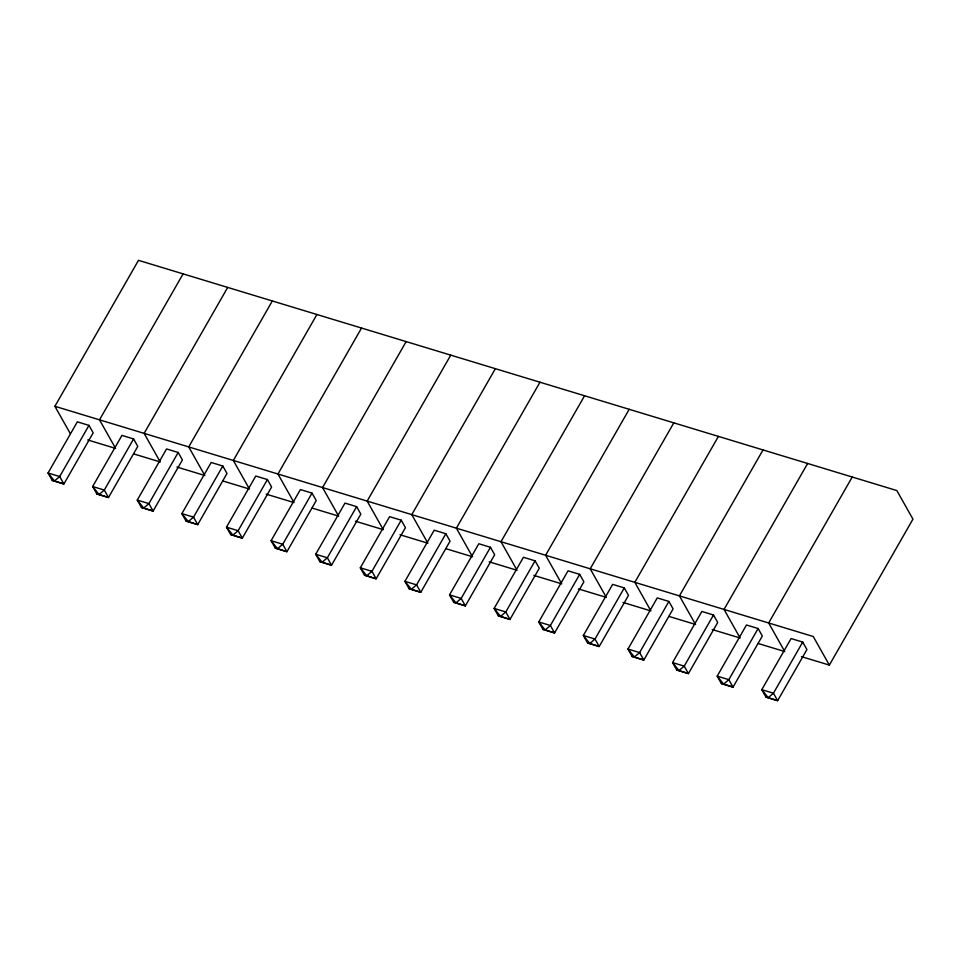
<?xml version="1.0" encoding="UTF-8"?>
<svg xmlns="http://www.w3.org/2000/svg" width="961" height="961" viewBox="0 0 961 961"><rect width="100%" height="100%" fill="white"/><g stroke="black" fill="none" stroke-linecap="round" stroke-linejoin="round"><path stroke-width="1.44" d="M70.273 433.567L54.897 406.287L138.492 260.335L896.853 490.566L912.95 519.144L829.355 665.096L801.474 656.639M88.977 425.387L59.69 476.524L54.477 480.98L52.254 480.452L48.05 472.992L77.336 421.855L88.977 425.387L93.181 432.846L63.894 483.984L52.254 480.452M183.107 273.873L99.512 419.837L115.608 448.415L87.727 439.946M133.591 438.937L104.305 490.062L99.079 494.519L96.857 493.99L92.664 486.53L121.939 435.393L133.591 438.937L137.783 446.385L108.497 497.522L96.857 493.99M227.709 287.411L144.126 433.375L160.223 461.953L133.735 453.916M178.193 452.475L148.907 503.612L143.694 508.057L141.471 507.528L137.267 500.08L166.553 448.943L178.193 452.475L182.398 459.935L153.111 511.072L141.471 507.528M272.323 300.961L188.728 446.913L204.825 475.503L176.944 467.034M222.808 466.013L193.521 517.15L188.296 521.607L186.074 521.078L181.881 513.618L211.168 462.481L222.808 466.013L227 473.473L197.726 524.61L186.074 521.078M316.926 314.499L233.343 460.463L249.44 489.041L222.952 481.005M267.41 479.563L238.124 530.7L232.91 535.145L230.688 534.616L226.484 527.157L255.77 476.031L267.41 479.563L271.615 487.023L242.328 538.148L230.688 534.616M361.54 328.049L277.945 474.001L294.042 502.591L266.161 494.122M312.025 493.101L282.738 544.238L277.513 548.695L275.302 548.166L271.098 540.707L300.385 489.569L312.025 493.101L316.229 500.561L286.943 551.698L275.302 548.166M406.155 341.587L322.56 487.551L338.656 516.129L312.169 508.093M356.627 506.651L327.353 557.776L322.127 562.233L319.905 561.704L315.701 554.245L344.987 503.108L356.627 506.651L360.831 514.111L331.545 565.236L319.905 561.704M450.757 355.126L367.162 501.089L383.271 529.667L355.39 521.21M401.242 520.189L371.955 571.327L366.742 575.771L364.519 575.243L360.315 567.795L389.601 516.658L401.242 520.189L405.446 527.649L376.159 578.786L364.519 575.243M495.371 368.676L411.776 514.628L427.873 543.217L399.992 534.748M445.856 533.727L416.569 584.865L411.344 589.321L409.122 588.793L404.929 581.333L434.204 530.196L445.856 533.727L450.048 541.187L420.762 592.324L409.122 588.793M539.974 382.214L456.391 528.178L472.488 556.755L446 548.719M490.458 547.277L461.172 598.415L455.958 602.859L453.736 602.331L449.532 594.871L478.818 543.746L490.458 547.277L494.663 554.737L465.376 605.874L453.736 602.331M584.588 395.764L500.993 541.716L516.357 568.996M535.073 560.816L505.786 611.953L500.561 616.409L498.339 615.881L494.146 608.421L523.433 557.284L535.073 560.816L539.265 568.275L509.991 619.413L498.339 615.881M629.191 409.302L545.608 555.266L561.704 583.844L533.823 575.375M579.675 574.366L550.389 625.491L545.175 629.948L542.953 629.419L538.749 621.959L568.035 570.822L579.675 574.366L583.88 581.825L554.593 632.951L542.953 629.419M673.805 422.852L590.21 568.804L605.586 596.084M624.29 587.904L595.003 639.041L589.778 643.498L587.567 642.969L583.363 635.509L612.65 584.372L624.29 587.904L628.494 595.364L599.208 646.501L587.567 642.969M718.42 436.39L634.825 582.342L650.921 610.932M668.892 601.442L639.618 652.579L634.392 657.036L632.17 656.507L627.965 649.047L657.252 597.91L668.892 601.442L673.096 608.902L643.81 660.039L632.17 656.507M763.022 449.928L679.427 595.892L695.536 624.47L669.048 616.433M713.506 614.992L684.22 666.129L679.007 670.574L676.784 670.045L672.58 662.585L701.866 611.46L713.506 614.992L717.711 622.452L688.424 673.589L676.784 670.045M807.636 463.478L724.041 609.43L740.138 638.02L712.257 629.551M758.121 628.53L728.834 679.667L723.609 684.124L721.387 683.595L717.194 676.136L746.469 624.998L758.121 628.53L762.313 635.99L733.027 687.127L721.387 683.595M852.239 477.016L768.656 622.98L784.753 651.558L758.265 643.522M802.723 642.08L773.437 693.217L768.223 697.662L766.001 697.133L761.797 689.674L791.083 638.548L802.723 642.08L806.928 649.54L777.641 700.665L766.001 697.133M54.897 406.287L813.258 636.518L829.355 665.096M489.209 561.837L517.09 570.305M578.426 588.925L606.307 597.382M623.04 602.463L649.528 610.511M59.69 476.524L48.05 472.992L54.477 480.98L63.894 483.984L59.69 476.524M104.305 490.062L92.664 486.53L99.079 494.519L108.497 497.522L104.305 490.062M148.907 503.612L137.267 500.08L143.694 508.057L153.111 511.072L148.907 503.612M193.521 517.15L181.881 513.618L188.296 521.607L197.726 524.61L193.521 517.15M238.124 530.7L226.484 527.157L232.91 535.145L242.328 538.148L238.124 530.7M282.738 544.238L271.098 540.707L277.513 548.695L286.943 551.698L282.738 544.238M327.353 557.776L315.701 554.245L322.127 562.233L331.545 565.236L327.353 557.776M371.955 571.327L360.315 567.795L366.742 575.771L376.159 578.786L371.955 571.327M416.569 584.865L404.929 581.333L411.344 589.321L420.762 592.324L416.569 584.865M461.172 598.415L449.532 594.871L455.958 602.859L465.376 605.874L461.172 598.415M505.786 611.953L494.146 608.421L500.561 616.409L509.991 619.413L505.786 611.953M550.389 625.491L538.749 621.959L545.175 629.948L554.593 632.951L550.389 625.491M595.003 639.041L583.363 635.509L589.778 643.498L599.208 646.501L595.003 639.041M639.618 652.579L627.965 649.047L634.392 657.036L643.81 660.039L639.618 652.579M684.22 666.129L672.58 662.585L679.007 670.574L688.424 673.589L684.22 666.129M728.834 679.667L717.194 676.136L723.609 684.124L733.027 687.127L728.834 679.667M773.437 693.217L761.797 689.674L768.223 697.662L777.641 700.665L773.437 693.217"/></g></svg>
